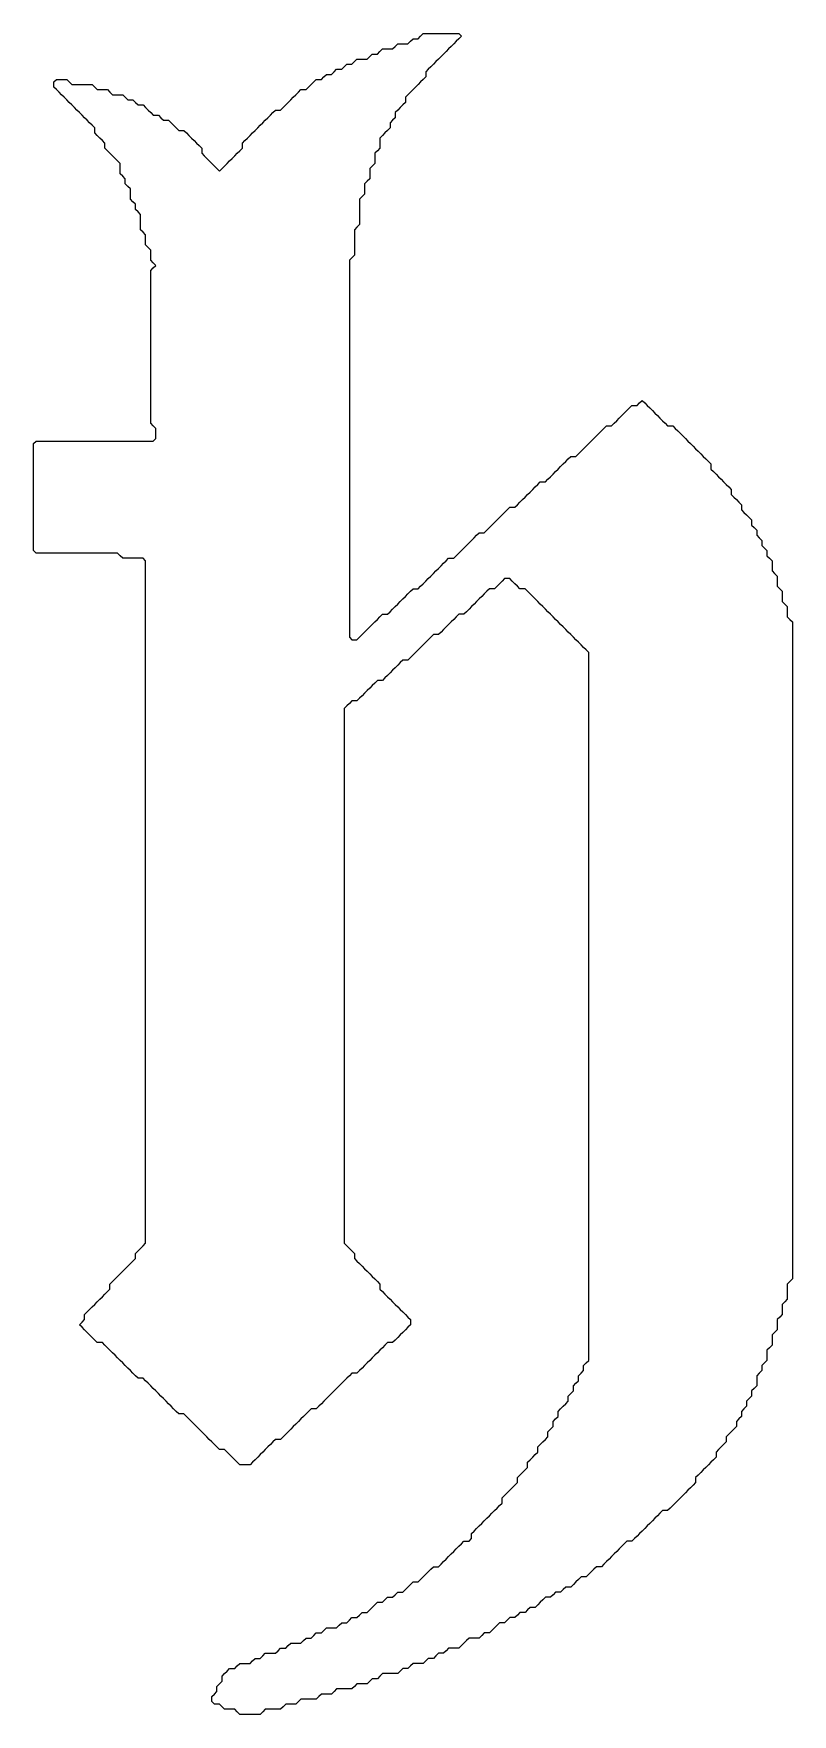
# Model space of a CAD drawing. Header units: metres. Extents: x -0.57 to 0.57, y -0.5 to 0.5.
# Drawn here: x 0.3892 to 0.5667, y 0.0948 to 0.4881 of the extents above; entities that cross this region are included whole.
import ezdxf

# ---------------------------------------------------------------- set-up
doc = ezdxf.new("R2010")
doc.units = ezdxf.units.M

msp = doc.modelspace()

# ---------------------------------------------------------------- linework, layer by layer
msp.add_lwpolyline([(0.48033, 0.48808), (0.48153, 0.48808), (0.48272, 0.48808), (0.48391, 0.48808), (0.4851, 0.48808), (0.48629, 0.48808), (0.48749, 0.48808), (0.48868, 0.48808), (0.48927, 0.48749), (0.48868, 0.48689), (0.48808, 0.48629), (0.48749, 0.4857), (0.48689, 0.4851), (0.48629, 0.48451), (0.4857, 0.48391), (0.4851, 0.48331), (0.48451, 0.48272), (0.48391, 0.48212), (0.48331, 0.48153), (0.48272, 0.48093), (0.48212, 0.48033), (0.48153, 0.47974), (0.48093, 0.47914), (0.48093, 0.47795), (0.48033, 0.47735), (0.47974, 0.47676), (0.47914, 0.47616), (0.47855, 0.47557), (0.47795, 0.47497), (0.47735, 0.47437), (0.47676, 0.47378), (0.47616, 0.47318), (0.47616, 0.47199), (0.47557, 0.47139), (0.47497, 0.4708), (0.47437, 0.4702), (0.47378, 0.46961), (0.47378, 0.46841), (0.47318, 0.46782), (0.47259, 0.46722), (0.47259, 0.46603), (0.47199, 0.46544), (0.47139, 0.46484), (0.4708, 0.46424), (0.4702, 0.46365), (0.4702, 0.46246), (0.4702, 0.46126), (0.46961, 0.46067), (0.46901, 0.46007), (0.46901, 0.45888), (0.46901, 0.45769), (0.46841, 0.45709), (0.46782, 0.4565), (0.46782, 0.4553), (0.46782, 0.45411), (0.46722, 0.45352), (0.46663, 0.45292), (0.46663, 0.45173), (0.46663, 0.45054), (0.46603, 0.44994), (0.46544, 0.44934), (0.46544, 0.44815), (0.46544, 0.44696), (0.46544, 0.44577), (0.46544, 0.44458), (0.46544, 0.44338), (0.46484, 0.44279), (0.46424, 0.44219), (0.46424, 0.441), (0.46424, 0.43981), (0.46424, 0.43862), (0.46424, 0.43743), (0.46424, 0.43623), (0.46365, 0.43564), (0.46305, 0.43504), (0.46305, 0.43385), (0.46305, 0.43266), (0.46305, 0.43147), (0.46305, 0.43027), (0.46305, 0.42908), (0.46305, 0.42789), (0.46305, 0.4267), (0.46305, 0.42551), (0.46305, 0.42431), (0.46305, 0.42312), (0.46305, 0.42193), (0.46305, 0.42074), (0.46305, 0.41955), (0.46305, 0.41836), (0.46305, 0.41716), (0.46305, 0.41597), (0.46305, 0.41478), (0.46305, 0.41359), (0.46305, 0.4124), (0.46305, 0.4112), (0.46305, 0.41001), (0.46305, 0.40882), (0.46305, 0.40763), (0.46305, 0.40644), (0.46305, 0.40524), (0.46305, 0.40405), (0.46305, 0.40286), (0.46305, 0.40167), (0.46305, 0.40048), (0.46305, 0.39928), (0.46305, 0.39809), (0.46305, 0.3969), (0.46305, 0.39571), (0.46305, 0.39452), (0.46305, 0.39333), (0.46305, 0.39213), (0.46305, 0.39094), (0.46305, 0.38975), (0.46305, 0.38856), (0.46305, 0.38737), (0.46305, 0.38617), (0.46305, 0.38498), (0.46305, 0.38379), (0.46305, 0.3826), (0.46305, 0.38141), (0.46305, 0.38021), (0.46305, 0.37902), (0.46305, 0.37783), (0.46305, 0.37664), (0.46305, 0.37545), (0.46305, 0.37426), (0.46305, 0.37306), (0.46305, 0.37187), (0.46305, 0.37068), (0.46305, 0.36949), (0.46305, 0.3683), (0.46305, 0.3671), (0.46305, 0.36591), (0.46305, 0.36472), (0.46305, 0.36353), (0.46305, 0.36234), (0.46305, 0.36114), (0.46305, 0.35995), (0.46305, 0.35876), (0.46305, 0.35757), (0.46305, 0.35638), (0.46305, 0.35518), (0.46305, 0.35399), (0.46305, 0.3528), (0.46305, 0.35161), (0.46305, 0.35042), (0.46305, 0.34923), (0.46305, 0.34803), (0.46305, 0.34684), (0.46365, 0.34625), (0.46484, 0.34625), (0.46544, 0.34684), (0.46603, 0.34744), (0.46663, 0.34803), (0.46722, 0.34863), (0.46782, 0.34923), (0.46841, 0.34982), (0.46901, 0.35042), (0.46961, 0.35101), (0.4702, 0.35161), (0.4708, 0.35221), (0.47199, 0.35221), (0.47259, 0.3528), (0.47318, 0.3534), (0.47378, 0.35399), (0.47437, 0.35459), (0.47497, 0.35518), (0.47557, 0.35578), (0.47616, 0.35638), (0.47676, 0.35697), (0.47735, 0.35757), (0.47795, 0.35816), (0.47914, 0.35816), (0.47974, 0.35876), (0.48033, 0.35936), (0.48093, 0.35995), (0.48153, 0.36055), (0.48212, 0.36114), (0.48272, 0.36174), (0.48331, 0.36234), (0.48391, 0.36293), (0.48451, 0.36353), (0.4851, 0.36412), (0.4857, 0.36472), (0.48629, 0.36532), (0.48749, 0.36532), (0.48808, 0.36591), (0.48868, 0.36651), (0.48927, 0.3671), (0.48987, 0.3677), (0.49046, 0.3683), (0.49106, 0.36889), (0.49166, 0.36949), (0.49225, 0.37008), (0.49285, 0.37068), (0.49344, 0.37128), (0.49464, 0.37128), (0.49523, 0.37187), (0.49583, 0.37247), (0.49642, 0.37306), (0.49702, 0.37366), (0.49762, 0.37426), (0.49821, 0.37485), (0.49881, 0.37545), (0.4994, 0.37604), (0.5, 0.37664), (0.5006, 0.37723), (0.50179, 0.37723), (0.50238, 0.37783), (0.50298, 0.37843), (0.50358, 0.37902), (0.50417, 0.37962), (0.50477, 0.38021), (0.50536, 0.38081), (0.50596, 0.38141), (0.50656, 0.382), (0.50715, 0.3826), (0.50775, 0.38319), (0.50894, 0.38319), (0.50954, 0.38379), (0.51013, 0.38439), (0.51073, 0.38498), (0.51132, 0.38558), (0.51192, 0.38617), (0.51251, 0.38677), (0.51311, 0.38737), (0.51371, 0.38796), (0.5143, 0.38856), (0.5149, 0.38915), (0.51609, 0.38915), (0.51669, 0.38975), (0.51728, 0.39035), (0.51788, 0.39094), (0.51847, 0.39154), (0.51907, 0.39213), (0.51967, 0.39273), (0.52026, 0.39333), (0.52086, 0.39392), (0.52145, 0.39452), (0.52205, 0.39511), (0.52265, 0.39571), (0.52324, 0.39631), (0.52443, 0.39631), (0.52503, 0.3969), (0.52563, 0.3975), (0.52622, 0.39809), (0.52682, 0.39869), (0.52741, 0.39928), (0.52801, 0.39988), (0.52861, 0.40048), (0.5292, 0.40107), (0.53039, 0.40107), (0.53099, 0.40167), (0.53159, 0.40226), (0.53218, 0.40167), (0.53278, 0.40107), (0.53337, 0.40048), (0.53397, 0.39988), (0.53456, 0.39928), (0.53516, 0.39869), (0.53576, 0.39809), (0.53635, 0.3975), (0.53695, 0.3969), (0.53754, 0.39631), (0.53874, 0.39631), (0.53933, 0.39571), (0.53993, 0.39511), (0.54052, 0.39452), (0.54112, 0.39392), (0.54172, 0.39333), (0.54231, 0.39273), (0.54291, 0.39213), (0.5435, 0.39154), (0.5441, 0.39094), (0.5447, 0.39035), (0.54529, 0.38975), (0.54589, 0.38915), (0.54648, 0.38856), (0.54708, 0.38796), (0.54768, 0.38737), (0.54768, 0.38617), (0.54827, 0.38558), (0.54887, 0.38498), (0.54946, 0.38439), (0.55006, 0.38379), (0.55066, 0.38319), (0.55125, 0.3826), (0.55185, 0.382), (0.55244, 0.38141), (0.55244, 0.38021), (0.55304, 0.37962), (0.55364, 0.37902), (0.55423, 0.37843), (0.55483, 0.37783), (0.55483, 0.37664), (0.55542, 0.37604), (0.55602, 0.37545), (0.55662, 0.37485), (0.55721, 0.37426), (0.55721, 0.37306), (0.55781, 0.37247), (0.5584, 0.37187), (0.5584, 0.37068), (0.559, 0.37008), (0.55959, 0.36949), (0.55959, 0.3683), (0.56019, 0.3677), (0.56079, 0.3671), (0.56079, 0.36591), (0.56138, 0.36532), (0.56198, 0.36472), (0.56198, 0.36353), (0.56198, 0.36234), (0.56257, 0.36174), (0.56317, 0.36114), (0.56317, 0.35995), (0.56317, 0.35876), (0.56377, 0.35816), (0.56436, 0.35757), (0.56436, 0.35638), (0.56436, 0.35518), (0.56496, 0.35459), (0.56555, 0.35399), (0.56555, 0.3528), (0.56555, 0.35161), (0.56615, 0.35101), (0.56675, 0.35042), (0.56675, 0.34923), (0.56675, 0.34803), (0.56675, 0.34684), (0.56675, 0.34565), (0.56675, 0.34446), (0.56675, 0.34327), (0.56675, 0.34207), (0.56675, 0.34088), (0.56675, 0.33969), (0.56675, 0.3385), (0.56675, 0.33731), (0.56675, 0.33611), (0.56675, 0.33492), (0.56675, 0.33373), (0.56675, 0.33254), (0.56675, 0.33135), (0.56675, 0.33015), (0.56675, 0.32896), (0.56675, 0.32777), (0.56675, 0.32658), (0.56675, 0.32539), (0.56675, 0.3242), (0.56675, 0.323), (0.56675, 0.32181), (0.56675, 0.32062), (0.56675, 0.31943), (0.56675, 0.31824), (0.56675, 0.31704), (0.56675, 0.31585), (0.56675, 0.31466), (0.56675, 0.31347), (0.56675, 0.31228), (0.56675, 0.31108), (0.56675, 0.30989), (0.56675, 0.3087), (0.56675, 0.30751), (0.56675, 0.30632), (0.56675, 0.30513), (0.56675, 0.30393), (0.56675, 0.30274), (0.56675, 0.30155), (0.56675, 0.30036), (0.56675, 0.29917), (0.56675, 0.29797), (0.56675, 0.29678), (0.56675, 0.29559), (0.56675, 0.2944), (0.56675, 0.29321), (0.56675, 0.29201), (0.56675, 0.29082), (0.56675, 0.28963), (0.56675, 0.28844), (0.56675, 0.28725), (0.56675, 0.28605), (0.56675, 0.28486), (0.56675, 0.28367), (0.56675, 0.28248), (0.56675, 0.28129), (0.56675, 0.2801), (0.56675, 0.2789), (0.56675, 0.27771), (0.56675, 0.27652), (0.56675, 0.27533), (0.56675, 0.27414), (0.56675, 0.27294), (0.56675, 0.27175), (0.56675, 0.27056), (0.56675, 0.26937), (0.56675, 0.26818), (0.56675, 0.26698), (0.56675, 0.26579), (0.56675, 0.2646), (0.56675, 0.26341), (0.56675, 0.26222), (0.56675, 0.26103), (0.56675, 0.25983), (0.56675, 0.25864), (0.56675, 0.25745), (0.56675, 0.25626), (0.56675, 0.25507), (0.56675, 0.25387), (0.56675, 0.25268), (0.56675, 0.25149), (0.56675, 0.2503), (0.56675, 0.24911), (0.56675, 0.24791), (0.56675, 0.24672), (0.56675, 0.24553), (0.56675, 0.24434), (0.56675, 0.24315), (0.56675, 0.24195), (0.56675, 0.24076), (0.56675, 0.23957), (0.56675, 0.23838), (0.56675, 0.23719), (0.56675, 0.236), (0.56675, 0.2348), (0.56675, 0.23361), (0.56675, 0.23242), (0.56675, 0.23123), (0.56675, 0.23004), (0.56675, 0.22884), (0.56675, 0.22765), (0.56675, 0.22646), (0.56675, 0.22527), (0.56675, 0.22408), (0.56675, 0.22288), (0.56675, 0.22169), (0.56675, 0.2205), (0.56675, 0.21931), (0.56675, 0.21812), (0.56675, 0.21692), (0.56675, 0.21573), (0.56675, 0.21454), (0.56675, 0.21335), (0.56675, 0.21216), (0.56675, 0.21097), (0.56675, 0.20977), (0.56675, 0.20858), (0.56675, 0.20739), (0.56675, 0.2062), (0.56675, 0.20501), (0.56675, 0.20381), (0.56675, 0.20262), (0.56675, 0.20143), (0.56675, 0.20024), (0.56675, 0.19905), (0.56675, 0.19785), (0.56675, 0.19666), (0.56615, 0.19607), (0.56555, 0.19547), (0.56555, 0.19428), (0.56555, 0.19309), (0.56555, 0.1919), (0.56496, 0.1913), (0.56436, 0.1907), (0.56436, 0.18951), (0.56436, 0.18832), (0.56377, 0.18772), (0.56317, 0.18713), (0.56317, 0.18594), (0.56317, 0.18474), (0.56257, 0.18415), (0.56198, 0.18355), (0.56198, 0.18236), (0.56198, 0.18117), (0.56138, 0.18057), (0.56079, 0.17998), (0.56079, 0.17878), (0.56079, 0.17759), (0.56019, 0.177), (0.55959, 0.1764), (0.55959, 0.17521), (0.559, 0.17461), (0.5584, 0.17402), (0.5584, 0.17282), (0.5584, 0.17163), (0.55781, 0.17104), (0.55721, 0.17044), (0.55721, 0.16925), (0.55662, 0.16865), (0.55602, 0.16806), (0.55602, 0.16687), (0.55542, 0.16627), (0.55483, 0.16567), (0.55483, 0.16448), (0.55423, 0.16389), (0.55364, 0.16329), (0.55364, 0.1621), (0.55304, 0.1615), (0.55244, 0.16091), (0.55185, 0.16031), (0.55125, 0.15971), (0.55125, 0.15852), (0.55066, 0.15793), (0.55006, 0.15733), (0.54946, 0.15673), (0.54887, 0.15614), (0.54887, 0.15495), (0.54827, 0.15435), (0.54768, 0.15375), (0.54708, 0.15316), (0.54648, 0.15256), (0.54589, 0.15197), (0.54529, 0.15137), (0.5447, 0.15077), (0.5441, 0.15018), (0.5441, 0.14899), (0.5435, 0.14839), (0.54291, 0.14779), (0.54231, 0.1472), (0.54172, 0.1466), (0.54112, 0.14601), (0.54052, 0.14541), (0.53993, 0.14482), (0.53933, 0.14422), (0.53874, 0.14362), (0.53814, 0.14303), (0.53754, 0.14243), (0.53635, 0.14243), (0.53576, 0.14184), (0.53516, 0.14124), (0.53456, 0.14064), (0.53397, 0.14005), (0.53337, 0.13945), (0.53278, 0.13886), (0.53218, 0.13826), (0.53159, 0.13766), (0.53099, 0.13707), (0.53039, 0.13647), (0.5298, 0.13588), (0.5292, 0.13528), (0.52801, 0.13528), (0.52741, 0.13468), (0.52682, 0.13409), (0.52622, 0.13349), (0.52563, 0.1329), (0.52503, 0.1323), (0.52443, 0.1317), (0.52384, 0.13111), (0.52324, 0.13051), (0.52265, 0.12992), (0.52205, 0.12932), (0.52086, 0.12932), (0.52026, 0.12872), (0.51967, 0.12813), (0.51907, 0.12753), (0.51847, 0.12694), (0.51728, 0.12694), (0.51669, 0.12634), (0.51609, 0.12574), (0.51549, 0.12515), (0.5149, 0.12455), (0.51371, 0.12455), (0.51311, 0.12396), (0.51251, 0.12336), (0.51132, 0.12336), (0.51073, 0.12277), (0.51013, 0.12217), (0.50894, 0.12217), (0.50834, 0.12157), (0.50775, 0.12098), (0.50715, 0.12038), (0.50656, 0.11979), (0.50536, 0.11979), (0.50477, 0.11919), (0.50417, 0.11859), (0.50298, 0.11859), (0.50238, 0.118), (0.50179, 0.1174), (0.5006, 0.1174), (0.5, 0.11681), (0.4994, 0.11621), (0.49821, 0.11621), (0.49762, 0.11561), (0.49702, 0.11502), (0.49642, 0.11442), (0.49583, 0.11383), (0.49464, 0.11383), (0.49404, 0.11323), (0.49344, 0.11263), (0.49225, 0.11263), (0.49106, 0.11263), (0.49046, 0.11204), (0.48987, 0.11144), (0.48927, 0.11085), (0.48868, 0.11025), (0.48749, 0.11025), (0.48629, 0.11025), (0.4857, 0.10965), (0.4851, 0.10906), (0.48391, 0.10906), (0.48331, 0.10846), (0.48272, 0.10787), (0.48153, 0.10787), (0.48093, 0.10727), (0.48033, 0.10667), (0.47914, 0.10667), (0.47795, 0.10667), (0.47735, 0.10608), (0.47676, 0.10548), (0.47557, 0.10548), (0.47497, 0.10489), (0.47437, 0.10429), (0.47318, 0.10429), (0.47199, 0.10429), (0.4708, 0.10429), (0.4702, 0.10369), (0.46961, 0.1031), (0.46841, 0.1031), (0.46782, 0.1025), (0.46722, 0.10191), (0.46603, 0.10191), (0.46484, 0.10191), (0.46424, 0.10131), (0.46365, 0.10072), (0.46246, 0.10072), (0.46126, 0.10072), (0.46007, 0.10072), (0.45948, 0.10012), (0.45888, 0.09952), (0.45769, 0.09952), (0.4565, 0.09952), (0.4559, 0.09893), (0.4553, 0.09833), (0.45411, 0.09833), (0.45292, 0.09833), (0.45173, 0.09833), (0.45113, 0.09774), (0.45054, 0.09714), (0.44934, 0.09714), (0.44815, 0.09714), (0.44756, 0.09654), (0.44696, 0.09595), (0.44577, 0.09595), (0.44458, 0.09595), (0.44338, 0.09595), (0.44279, 0.09535), (0.44219, 0.09476), (0.441, 0.09476), (0.43981, 0.09476), (0.43862, 0.09476), (0.43743, 0.09476), (0.43683, 0.09535), (0.43623, 0.09595), (0.43504, 0.09595), (0.43385, 0.09595), (0.43325, 0.09654), (0.43266, 0.09714), (0.43147, 0.09714), (0.43087, 0.09774), (0.43087, 0.09893), (0.43147, 0.09952), (0.43206, 0.10012), (0.43206, 0.10131), (0.43266, 0.10191), (0.43325, 0.1025), (0.43325, 0.10369), (0.43385, 0.10429), (0.43445, 0.10489), (0.43504, 0.10548), (0.43623, 0.10548), (0.43683, 0.10608), (0.43743, 0.10667), (0.43862, 0.10667), (0.43981, 0.10667), (0.44041, 0.10727), (0.441, 0.10787), (0.44219, 0.10787), (0.44279, 0.10846), (0.44338, 0.10906), (0.44458, 0.10906), (0.44577, 0.10906), (0.44636, 0.10965), (0.44696, 0.11025), (0.44815, 0.11025), (0.44875, 0.11085), (0.44934, 0.11144), (0.45054, 0.11144), (0.45173, 0.11144), (0.45232, 0.11204), (0.45292, 0.11263), (0.45411, 0.11263), (0.45471, 0.11323), (0.4553, 0.11383), (0.4565, 0.11383), (0.45709, 0.11442), (0.45769, 0.11502), (0.45888, 0.11502), (0.46007, 0.11502), (0.46067, 0.11561), (0.46126, 0.11621), (0.46246, 0.11621), (0.46305, 0.11681), (0.46365, 0.1174), (0.46484, 0.1174), (0.46544, 0.118), (0.46603, 0.11859), (0.46722, 0.11859), (0.46782, 0.11919), (0.46841, 0.11979), (0.46901, 0.12038), (0.46961, 0.12098), (0.4708, 0.12098), (0.47139, 0.12157), (0.47199, 0.12217), (0.47318, 0.12217), (0.47378, 0.12277), (0.47437, 0.12336), (0.47557, 0.12336), (0.47616, 0.12396), (0.47676, 0.12455), (0.47735, 0.12515), (0.47795, 0.12574), (0.47914, 0.12574), (0.47974, 0.12634), (0.48033, 0.12694), (0.48093, 0.12753), (0.48153, 0.12813), (0.48212, 0.12872), (0.48272, 0.12932), (0.48391, 0.12932), (0.48451, 0.12992), (0.4851, 0.13051), (0.4857, 0.13111), (0.48629, 0.1317), (0.48689, 0.1323), (0.48749, 0.1329), (0.48808, 0.13349), (0.48868, 0.13409), (0.48927, 0.13468), (0.48987, 0.13528), (0.49106, 0.13528), (0.49166, 0.13588), (0.49166, 0.13707), (0.49225, 0.13766), (0.49285, 0.13826), (0.49344, 0.13886), (0.49404, 0.13945), (0.49464, 0.14005), (0.49523, 0.14064), (0.49583, 0.14124), (0.49642, 0.14184), (0.49702, 0.14243), (0.49762, 0.14303), (0.49821, 0.14362), (0.49881, 0.14422), (0.49881, 0.14541), (0.4994, 0.14601), (0.5, 0.1466), (0.5006, 0.1472), (0.50119, 0.14779), (0.50179, 0.14839), (0.50238, 0.14899), (0.50238, 0.15018), (0.50298, 0.15077), (0.50358, 0.15137), (0.50417, 0.15197), (0.50477, 0.15256), (0.50477, 0.15375), (0.50536, 0.15435), (0.50596, 0.15495), (0.50656, 0.15554), (0.50715, 0.15614), (0.50715, 0.15733), (0.50775, 0.15793), (0.50834, 0.15852), (0.50894, 0.15912), (0.50954, 0.15971), (0.50954, 0.16091), (0.51013, 0.1615), (0.51073, 0.1621), (0.51073, 0.16329), (0.51132, 0.16389), (0.51192, 0.16448), (0.51192, 0.16567), (0.51251, 0.16627), (0.51311, 0.16687), (0.51371, 0.16746), (0.5143, 0.16806), (0.5143, 0.16925), (0.5149, 0.16985), (0.51549, 0.17044), (0.51549, 0.17163), (0.51609, 0.17223), (0.51669, 0.17282), (0.51669, 0.17402), (0.51728, 0.17461), (0.51788, 0.17521), (0.51788, 0.1764), (0.51847, 0.177), (0.51907, 0.17759), (0.51907, 0.17878), (0.51907, 0.17998), (0.51907, 0.18117), (0.51907, 0.18236), (0.51907, 0.18355), (0.51907, 0.18474), (0.51907, 0.18594), (0.51907, 0.18713), (0.51907, 0.18832), (0.51907, 0.18951), (0.51907, 0.1907), (0.51907, 0.1919), (0.51907, 0.19309), (0.51907, 0.19428), (0.51907, 0.19547), (0.51907, 0.19666), (0.51907, 0.19785), (0.51907, 0.19905), (0.51907, 0.20024), (0.51907, 0.20143), (0.51907, 0.20262), (0.51907, 0.20381), (0.51907, 0.20501), (0.51907, 0.2062), (0.51907, 0.20739), (0.51907, 0.20858), (0.51907, 0.20977), (0.51907, 0.21097), (0.51907, 0.21216), (0.51907, 0.21335), (0.51907, 0.21454), (0.51907, 0.21573), (0.51907, 0.21692), (0.51907, 0.21812), (0.51907, 0.21931), (0.51907, 0.2205), (0.51907, 0.22169), (0.51907, 0.22288), (0.51907, 0.22408), (0.51907, 0.22527), (0.51907, 0.22646), (0.51907, 0.22765), (0.51907, 0.22884), (0.51907, 0.23004), (0.51907, 0.23123), (0.51907, 0.23242), (0.51907, 0.23361), (0.51907, 0.2348), (0.51907, 0.236), (0.51907, 0.23719), (0.51907, 0.23838), (0.51907, 0.23957), (0.51907, 0.24076), (0.51907, 0.24195), (0.51907, 0.24315), (0.51907, 0.24434), (0.51907, 0.24553), (0.51907, 0.24672), (0.51907, 0.24791), (0.51907, 0.24911), (0.51907, 0.2503), (0.51907, 0.25149), (0.51907, 0.25268), (0.51907, 0.25387), (0.51907, 0.25507), (0.51907, 0.25626), (0.51907, 0.25745), (0.51907, 0.25864), (0.51907, 0.25983), (0.51907, 0.26103), (0.51907, 0.26222), (0.51907, 0.26341), (0.51907, 0.2646), (0.51907, 0.26579), (0.51907, 0.26698), (0.51907, 0.26818), (0.51907, 0.26937), (0.51907, 0.27056), (0.51907, 0.27175), (0.51907, 0.27294), (0.51907, 0.27414), (0.51907, 0.27533), (0.51907, 0.27652), (0.51907, 0.27771), (0.51907, 0.2789), (0.51907, 0.2801), (0.51907, 0.28129), (0.51907, 0.28248), (0.51907, 0.28367), (0.51907, 0.28486), (0.51907, 0.28605), (0.51907, 0.28725), (0.51907, 0.28844), (0.51907, 0.28963), (0.51907, 0.29082), (0.51907, 0.29201), (0.51907, 0.29321), (0.51907, 0.2944), (0.51907, 0.29559), (0.51907, 0.29678), (0.51907, 0.29797), (0.51907, 0.29917), (0.51907, 0.30036), (0.51907, 0.30155), (0.51907, 0.30274), (0.51907, 0.30393), (0.51907, 0.30513), (0.51907, 0.30632), (0.51907, 0.30751), (0.51907, 0.3087), (0.51907, 0.30989), (0.51907, 0.31108), (0.51907, 0.31228), (0.51907, 0.31347), (0.51907, 0.31466), (0.51907, 0.31585), (0.51907, 0.31704), (0.51907, 0.31824), (0.51907, 0.31943), (0.51907, 0.32062), (0.51907, 0.32181), (0.51907, 0.323), (0.51907, 0.3242), (0.51907, 0.32539), (0.51907, 0.32658), (0.51907, 0.32777), (0.51907, 0.32896), (0.51907, 0.33015), (0.51907, 0.33135), (0.51907, 0.33254), (0.51907, 0.33373), (0.51907, 0.33492), (0.51907, 0.33611), (0.51907, 0.33731), (0.51907, 0.3385), (0.51907, 0.33969), (0.51907, 0.34088), (0.51907, 0.34207), (0.51907, 0.34327), (0.51847, 0.34386), (0.51788, 0.34446), (0.51728, 0.34505), (0.51669, 0.34565), (0.51609, 0.34625), (0.51549, 0.34684), (0.5149, 0.34744), (0.5143, 0.34803), (0.51371, 0.34863), (0.51311, 0.34923), (0.51251, 0.34982), (0.51192, 0.35042), (0.51132, 0.35101), (0.51073, 0.35161), (0.51013, 0.35221), (0.50954, 0.3528), (0.50894, 0.3534), (0.50834, 0.35399), (0.50775, 0.35459), (0.50715, 0.35518), (0.50656, 0.35578), (0.50596, 0.35638), (0.50536, 0.35697), (0.50477, 0.35757), (0.50417, 0.35816), (0.50298, 0.35816), (0.50238, 0.35876), (0.50179, 0.35936), (0.50119, 0.35995), (0.5006, 0.36055), (0.4994, 0.36055), (0.49881, 0.35995), (0.49821, 0.35936), (0.49762, 0.35876), (0.49702, 0.35816), (0.49583, 0.35816), (0.49523, 0.35757), (0.49464, 0.35697), (0.49404, 0.35638), (0.49344, 0.35578), (0.49285, 0.35518), (0.49225, 0.35459), (0.49166, 0.35399), (0.49106, 0.3534), (0.49046, 0.3528), (0.48987, 0.35221), (0.48868, 0.35221), (0.48808, 0.35161), (0.48749, 0.35101), (0.48689, 0.35042), (0.48629, 0.34982), (0.4857, 0.34923), (0.4851, 0.34863), (0.48451, 0.34803), (0.48391, 0.34744), (0.48272, 0.34744), (0.48212, 0.34684), (0.48153, 0.34625), (0.48093, 0.34565), (0.48033, 0.34505), (0.47974, 0.34446), (0.47914, 0.34386), (0.47855, 0.34327), (0.47795, 0.34267), (0.47735, 0.34207), (0.47676, 0.34148), (0.47557, 0.34148), (0.47497, 0.34088), (0.47437, 0.34029), (0.47378, 0.33969), (0.47318, 0.33909), (0.47259, 0.3385), (0.47199, 0.3379), (0.47139, 0.33731), (0.4708, 0.33671), (0.46961, 0.33671), (0.46901, 0.33611), (0.46841, 0.33552), (0.46782, 0.33492), (0.46722, 0.33433), (0.46663, 0.33373), (0.46603, 0.33313), (0.46544, 0.33254), (0.46484, 0.33194), (0.46365, 0.33194), (0.46305, 0.33135), (0.46246, 0.33075), (0.46186, 0.33015), (0.46186, 0.32896), (0.46186, 0.32777), (0.46186, 0.32658), (0.46186, 0.32539), (0.46186, 0.3242), (0.46186, 0.323), (0.46186, 0.32181), (0.46186, 0.32062), (0.46186, 0.31943), (0.46186, 0.31824), (0.46186, 0.31704), (0.46186, 0.31585), (0.46186, 0.31466), (0.46186, 0.31347), (0.46186, 0.31228), (0.46186, 0.31108), (0.46186, 0.30989), (0.46186, 0.3087), (0.46186, 0.30751), (0.46186, 0.30632), (0.46186, 0.30513), (0.46186, 0.30393), (0.46186, 0.30274), (0.46186, 0.30155), (0.46186, 0.30036), (0.46186, 0.29917), (0.46186, 0.29797), (0.46186, 0.29678), (0.46186, 0.29559), (0.46186, 0.2944), (0.46186, 0.29321), (0.46186, 0.29201), (0.46186, 0.29082), (0.46186, 0.28963), (0.46186, 0.28844), (0.46186, 0.28725), (0.46186, 0.28605), (0.46186, 0.28486), (0.46186, 0.28367), (0.46186, 0.28248), (0.46186, 0.28129), (0.46186, 0.2801), (0.46186, 0.2789), (0.46186, 0.27771), (0.46186, 0.27652), (0.46186, 0.27533), (0.46186, 0.27414), (0.46186, 0.27294), (0.46186, 0.27175), (0.46186, 0.27056), (0.46186, 0.26937), (0.46186, 0.26818), (0.46186, 0.26698), (0.46186, 0.26579), (0.46186, 0.2646), (0.46186, 0.26341), (0.46186, 0.26222), (0.46186, 0.26103), (0.46186, 0.25983), (0.46186, 0.25864), (0.46186, 0.25745), (0.46186, 0.25626), (0.46186, 0.25507), (0.46186, 0.25387), (0.46186, 0.25268), (0.46186, 0.25149), (0.46186, 0.2503), (0.46186, 0.24911), (0.46186, 0.24791), (0.46186, 0.24672), (0.46186, 0.24553), (0.46186, 0.24434), (0.46186, 0.24315), (0.46186, 0.24195), (0.46186, 0.24076), (0.46186, 0.23957), (0.46186, 0.23838), (0.46186, 0.23719), (0.46186, 0.236), (0.46186, 0.2348), (0.46186, 0.23361), (0.46186, 0.23242), (0.46186, 0.23123), (0.46186, 0.23004), (0.46186, 0.22884), (0.46186, 0.22765), (0.46186, 0.22646), (0.46186, 0.22527), (0.46186, 0.22408), (0.46186, 0.22288), (0.46186, 0.22169), (0.46186, 0.2205), (0.46186, 0.21931), (0.46186, 0.21812), (0.46186, 0.21692), (0.46186, 0.21573), (0.46186, 0.21454), (0.46186, 0.21335), (0.46186, 0.21216), (0.46186, 0.21097), (0.46186, 0.20977), (0.46186, 0.20858), (0.46186, 0.20739), (0.46186, 0.2062), (0.46186, 0.20501), (0.46246, 0.20441), (0.46305, 0.20381), (0.46365, 0.20322), (0.46424, 0.20262), (0.46424, 0.20143), (0.46484, 0.20083), (0.46544, 0.20024), (0.46603, 0.19964), (0.46663, 0.19905), (0.46722, 0.19845), (0.46782, 0.19785), (0.46841, 0.19726), (0.46901, 0.19666), (0.46961, 0.19607), (0.4702, 0.19547), (0.4702, 0.19428), (0.4708, 0.19368), (0.47139, 0.19309), (0.47199, 0.19249), (0.47259, 0.1919), (0.47318, 0.1913), (0.47378, 0.1907), (0.47437, 0.19011), (0.47497, 0.18951), (0.47557, 0.18892), (0.47616, 0.18832), (0.47676, 0.18772), (0.47735, 0.18713), (0.47735, 0.18594), (0.47676, 0.18534), (0.47616, 0.18474), (0.47557, 0.18415), (0.47497, 0.18355), (0.47437, 0.18296), (0.47378, 0.18236), (0.47318, 0.18176), (0.47199, 0.18176), (0.47139, 0.18117), (0.4708, 0.18057), (0.4702, 0.17998), (0.46961, 0.17938), (0.46901, 0.17878), (0.46841, 0.17819), (0.46782, 0.17759), (0.46722, 0.177), (0.46663, 0.1764), (0.46603, 0.1758), (0.46544, 0.17521), (0.46484, 0.17461), (0.46365, 0.17461), (0.46305, 0.17402), (0.46246, 0.17342), (0.46186, 0.17282), (0.46126, 0.17223), (0.46067, 0.17163), (0.46007, 0.17104), (0.45948, 0.17044), (0.45888, 0.16985), (0.45828, 0.16925), (0.45769, 0.16865), (0.45709, 0.16806), (0.4565, 0.16746), (0.4559, 0.16687), (0.4553, 0.16627), (0.45411, 0.16627), (0.45352, 0.16567), (0.45292, 0.16508), (0.45232, 0.16448), (0.45173, 0.16389), (0.45113, 0.16329), (0.45054, 0.16269), (0.44994, 0.1621), (0.44934, 0.1615), (0.44875, 0.16091), (0.44815, 0.16031), (0.44756, 0.15971), (0.44696, 0.15912), (0.44577, 0.15912), (0.44517, 0.15852), (0.44458, 0.15793), (0.44398, 0.15733), (0.44338, 0.15673), (0.44279, 0.15614), (0.44219, 0.15554), (0.4416, 0.15495), (0.441, 0.15435), (0.44041, 0.15375), (0.43981, 0.15316), (0.43862, 0.15316), (0.43743, 0.15316), (0.43683, 0.15375), (0.43623, 0.15435), (0.43564, 0.15495), (0.43504, 0.15554), (0.43445, 0.15614), (0.43385, 0.15673), (0.43266, 0.15673), (0.43206, 0.15733), (0.43147, 0.15793), (0.43087, 0.15852), (0.43027, 0.15912), (0.42968, 0.15971), (0.42908, 0.16031), (0.42849, 0.16091), (0.42789, 0.1615), (0.42729, 0.1621), (0.4267, 0.16269), (0.4261, 0.16329), (0.42551, 0.16389), (0.42491, 0.16448), (0.42431, 0.16508), (0.42312, 0.16508), (0.42253, 0.16567), (0.42193, 0.16627), (0.42133, 0.16687), (0.42074, 0.16746), (0.42014, 0.16806), (0.41955, 0.16865), (0.41895, 0.16925), (0.41836, 0.16985), (0.41776, 0.17044), (0.41716, 0.17104), (0.41657, 0.17163), (0.41597, 0.17223), (0.41538, 0.17282), (0.41478, 0.17342), (0.41359, 0.17342), (0.41299, 0.17402), (0.4124, 0.17461), (0.4118, 0.17521), (0.4112, 0.1758), (0.41061, 0.1764), (0.41001, 0.177), (0.40942, 0.17759), (0.40882, 0.17819), (0.40822, 0.17878), (0.40763, 0.17938), (0.40703, 0.17998), (0.40644, 0.18057), (0.40584, 0.18117), (0.40524, 0.18176), (0.40405, 0.18176), (0.40346, 0.18236), (0.40286, 0.18296), (0.40226, 0.18355), (0.40167, 0.18415), (0.40107, 0.18474), (0.40048, 0.18534), (0.39988, 0.18594), (0.40048, 0.18653), (0.40107, 0.18713), (0.40107, 0.18832), (0.40167, 0.18892), (0.40226, 0.18951), (0.40286, 0.19011), (0.40346, 0.1907), (0.40405, 0.1913), (0.40465, 0.1919), (0.40524, 0.19249), (0.40584, 0.19309), (0.40644, 0.19368), (0.40703, 0.19428), (0.40703, 0.19547), (0.40763, 0.19607), (0.40822, 0.19666), (0.40882, 0.19726), (0.40942, 0.19785), (0.41001, 0.19845), (0.41061, 0.19905), (0.4112, 0.19964), (0.4118, 0.20024), (0.4124, 0.20083), (0.41299, 0.20143), (0.41299, 0.20262), (0.41359, 0.20322), (0.41418, 0.20381), (0.41478, 0.20441), (0.41538, 0.20501), (0.41538, 0.2062), (0.41538, 0.20739), (0.41538, 0.20858), (0.41538, 0.20977), (0.41538, 0.21097), (0.41538, 0.21216), (0.41538, 0.21335), (0.41538, 0.21454), (0.41538, 0.21573), (0.41538, 0.21692), (0.41538, 0.21812), (0.41538, 0.21931), (0.41538, 0.2205), (0.41538, 0.22169), (0.41538, 0.22288), (0.41538, 0.22408), (0.41538, 0.22527), (0.41538, 0.22646), (0.41538, 0.22765), (0.41538, 0.22884), (0.41538, 0.23004), (0.41538, 0.23123), (0.41538, 0.23242), (0.41538, 0.23361), (0.41538, 0.2348), (0.41538, 0.236), (0.41538, 0.23719), (0.41538, 0.23838), (0.41538, 0.23957), (0.41538, 0.24076), (0.41538, 0.24195), (0.41538, 0.24315), (0.41538, 0.24434), (0.41538, 0.24553), (0.41538, 0.24672), (0.41538, 0.24791), (0.41538, 0.24911), (0.41538, 0.2503), (0.41538, 0.25149), (0.41538, 0.25268), (0.41538, 0.25387), (0.41538, 0.25507), (0.41538, 0.25626), (0.41538, 0.25745), (0.41538, 0.25864), (0.41538, 0.25983), (0.41538, 0.26103), (0.41538, 0.26222), (0.41538, 0.26341), (0.41538, 0.2646), (0.41538, 0.26579), (0.41538, 0.26698), (0.41538, 0.26818), (0.41538, 0.26937), (0.41538, 0.27056), (0.41538, 0.27175), (0.41538, 0.27294), (0.41538, 0.27414), (0.41538, 0.27533), (0.41538, 0.27652), (0.41538, 0.27771), (0.41538, 0.2789), (0.41538, 0.2801), (0.41538, 0.28129), (0.41538, 0.28248), (0.41538, 0.28367), (0.41538, 0.28486), (0.41538, 0.28605), (0.41538, 0.28725), (0.41538, 0.28844), (0.41538, 0.28963), (0.41538, 0.29082), (0.41538, 0.29201), (0.41538, 0.29321), (0.41538, 0.2944), (0.41538, 0.29559), (0.41538, 0.29678), (0.41538, 0.29797), (0.41538, 0.29917), (0.41538, 0.30036), (0.41538, 0.30155), (0.41538, 0.30274), (0.41538, 0.30393), (0.41538, 0.30513), (0.41538, 0.30632), (0.41538, 0.30751), (0.41538, 0.3087), (0.41538, 0.30989), (0.41538, 0.31108), (0.41538, 0.31228), (0.41538, 0.31347), (0.41538, 0.31466), (0.41538, 0.31585), (0.41538, 0.31704), (0.41538, 0.31824), (0.41538, 0.31943), (0.41538, 0.32062), (0.41538, 0.32181), (0.41538, 0.323), (0.41538, 0.3242), (0.41538, 0.32539), (0.41538, 0.32658), (0.41538, 0.32777), (0.41538, 0.32896), (0.41538, 0.33015), (0.41538, 0.33135), (0.41538, 0.33254), (0.41538, 0.33373), (0.41538, 0.33492), (0.41538, 0.33611), (0.41538, 0.33731), (0.41538, 0.3385), (0.41538, 0.33969), (0.41538, 0.34088), (0.41538, 0.34207), (0.41538, 0.34327), (0.41538, 0.34446), (0.41538, 0.34565), (0.41538, 0.34684), (0.41538, 0.34803), (0.41538, 0.34923), (0.41538, 0.35042), (0.41538, 0.35161), (0.41538, 0.3528), (0.41538, 0.35399), (0.41538, 0.35518), (0.41538, 0.35638), (0.41538, 0.35757), (0.41538, 0.35876), (0.41538, 0.35995), (0.41538, 0.36114), (0.41538, 0.36234), (0.41538, 0.36353), (0.41538, 0.36472), (0.41478, 0.36532), (0.41359, 0.36532), (0.4124, 0.36532), (0.4112, 0.36532), (0.41001, 0.36532), (0.40942, 0.36591), (0.40882, 0.36651), (0.40763, 0.36651), (0.40644, 0.36651), (0.40524, 0.36651), (0.40405, 0.36651), (0.40286, 0.36651), (0.40167, 0.36651), (0.40048, 0.36651), (0.39928, 0.36651), (0.39809, 0.36651), (0.3969, 0.36651), (0.39571, 0.36651), (0.39452, 0.36651), (0.39333, 0.36651), (0.39213, 0.36651), (0.39094, 0.36651), (0.38975, 0.36651), (0.38915, 0.3671), (0.38915, 0.3683), (0.38915, 0.36949), (0.38915, 0.37068), (0.38915, 0.37187), (0.38915, 0.37306), (0.38915, 0.37426), (0.38915, 0.37545), (0.38915, 0.37664), (0.38915, 0.37783), (0.38915, 0.37902), (0.38915, 0.38021), (0.38915, 0.38141), (0.38915, 0.3826), (0.38915, 0.38379), (0.38915, 0.38498), (0.38915, 0.38617), (0.38915, 0.38737), (0.38915, 0.38856), (0.38915, 0.38975), (0.38915, 0.39094), (0.38915, 0.39213), (0.38975, 0.39273), (0.39094, 0.39273), (0.39213, 0.39273), (0.39333, 0.39273), (0.39452, 0.39273), (0.39571, 0.39273), (0.3969, 0.39273), (0.39809, 0.39273), (0.39928, 0.39273), (0.40048, 0.39273), (0.40167, 0.39273), (0.40286, 0.39273), (0.40405, 0.39273), (0.40524, 0.39273), (0.40644, 0.39273), (0.40763, 0.39273), (0.40882, 0.39273), (0.41001, 0.39273), (0.4112, 0.39273), (0.4124, 0.39273), (0.41359, 0.39273), (0.41478, 0.39273), (0.41597, 0.39273), (0.41716, 0.39273), (0.41776, 0.39333), (0.41776, 0.39452), (0.41776, 0.39571), (0.41716, 0.39631), (0.41657, 0.3969), (0.41657, 0.39809), (0.41657, 0.39928), (0.41657, 0.40048), (0.41657, 0.40167), (0.41657, 0.40286), (0.41657, 0.40405), (0.41657, 0.40524), (0.41657, 0.40644), (0.41657, 0.40763), (0.41657, 0.40882), (0.41657, 0.41001), (0.41657, 0.4112), (0.41657, 0.4124), (0.41657, 0.41359), (0.41657, 0.41478), (0.41657, 0.41597), (0.41657, 0.41716), (0.41657, 0.41836), (0.41657, 0.41955), (0.41657, 0.42074), (0.41657, 0.42193), (0.41657, 0.42312), (0.41657, 0.42431), (0.41657, 0.42551), (0.41657, 0.4267), (0.41657, 0.42789), (0.41657, 0.42908), (0.41657, 0.43027), (0.41657, 0.43147), (0.41657, 0.43266), (0.41716, 0.43325), (0.41776, 0.43385), (0.41716, 0.43445), (0.41657, 0.43504), (0.41657, 0.43623), (0.41657, 0.43743), (0.41597, 0.43802), (0.41538, 0.43862), (0.41538, 0.43981), (0.41538, 0.441), (0.41478, 0.4416), (0.41418, 0.44219), (0.41418, 0.44338), (0.41418, 0.44458), (0.41418, 0.44577), (0.41359, 0.44636), (0.41299, 0.44696), (0.41299, 0.44815), (0.4124, 0.44875), (0.4118, 0.44934), (0.4118, 0.45054), (0.4118, 0.45173), (0.4112, 0.45232), (0.41061, 0.45292), (0.41061, 0.45411), (0.41001, 0.45471), (0.40942, 0.4553), (0.40942, 0.4565), (0.40942, 0.45769), (0.40882, 0.45828), (0.40822, 0.45888), (0.40763, 0.45948), (0.40703, 0.46007), (0.40644, 0.46067), (0.40584, 0.46126), (0.40584, 0.46246), (0.40524, 0.46305), (0.40465, 0.46365), (0.40405, 0.46424), (0.40346, 0.46484), (0.40346, 0.46603), (0.40286, 0.46663), (0.40226, 0.46722), (0.40167, 0.46782), (0.40107, 0.46841), (0.40048, 0.46901), (0.39988, 0.46961), (0.39928, 0.4702), (0.39869, 0.4708), (0.39809, 0.47139), (0.3975, 0.47199), (0.3969, 0.47259), (0.39631, 0.47318), (0.39571, 0.47378), (0.39511, 0.47437), (0.39452, 0.47497), (0.39392, 0.47557), (0.39392, 0.47676), (0.39452, 0.47735), (0.39571, 0.47735), (0.3969, 0.47735), (0.3975, 0.47676), (0.39809, 0.47616), (0.39928, 0.47616), (0.40048, 0.47616), (0.40167, 0.47616), (0.40286, 0.47616), (0.40346, 0.47557), (0.40405, 0.47497), (0.40524, 0.47497), (0.40644, 0.47497), (0.40703, 0.47437), (0.40763, 0.47378), (0.40882, 0.47378), (0.41001, 0.47378), (0.41061, 0.47318), (0.4112, 0.47259), (0.4124, 0.47259), (0.41299, 0.47199), (0.41359, 0.47139), (0.41478, 0.47139), (0.41538, 0.4708), (0.41597, 0.4702), (0.41657, 0.46961), (0.41716, 0.46901), (0.41836, 0.46901), (0.41895, 0.46841), (0.41955, 0.46782), (0.42074, 0.46782), (0.42133, 0.46722), (0.42193, 0.46663), (0.42253, 0.46603), (0.42312, 0.46544), (0.42431, 0.46544), (0.42491, 0.46484), (0.42551, 0.46424), (0.4261, 0.46365), (0.4267, 0.46305), (0.42729, 0.46246), (0.42789, 0.46186), (0.42849, 0.46126), (0.42849, 0.46007), (0.42908, 0.45948), (0.42968, 0.45888), (0.43027, 0.45828), (0.43087, 0.45769), (0.43147, 0.45709), (0.43206, 0.4565), (0.43266, 0.4559), (0.43325, 0.4565), (0.43385, 0.45709), (0.43445, 0.45769), (0.43504, 0.45828), (0.43564, 0.45888), (0.43623, 0.45948), (0.43683, 0.46007), (0.43743, 0.46067), (0.43802, 0.46126), (0.43802, 0.46246), (0.43862, 0.46305), (0.43921, 0.46365), (0.43981, 0.46424), (0.44041, 0.46484), (0.441, 0.46544), (0.4416, 0.46603), (0.44219, 0.46663), (0.44279, 0.46722), (0.44338, 0.46782), (0.44398, 0.46841), (0.44458, 0.46901), (0.44517, 0.46961), (0.44577, 0.4702), (0.44696, 0.4702), (0.44756, 0.4708), (0.44815, 0.47139), (0.44875, 0.47199), (0.44934, 0.47259), (0.44994, 0.47318), (0.45054, 0.47378), (0.45113, 0.47437), (0.45173, 0.47497), (0.45292, 0.47497), (0.45352, 0.47557), (0.45411, 0.47616), (0.45471, 0.47676), (0.4553, 0.47735), (0.4565, 0.47735), (0.45709, 0.47795), (0.45769, 0.47855), (0.45888, 0.47855), (0.45948, 0.47914), (0.46007, 0.47974), (0.46126, 0.47974), (0.46186, 0.48033), (0.46246, 0.48093), (0.46365, 0.48093), (0.46424, 0.48153), (0.46484, 0.48212), (0.46603, 0.48212), (0.46722, 0.48212), (0.46782, 0.48272), (0.46841, 0.48331), (0.46961, 0.48331), (0.4702, 0.48391), (0.4708, 0.48451), (0.47199, 0.48451), (0.47318, 0.48451), (0.47378, 0.4851), (0.47437, 0.4857), (0.47557, 0.4857), (0.47676, 0.4857), (0.47735, 0.48629), (0.47795, 0.48689), (0.47914, 0.48689), (0.47974, 0.48749), (0.48033, 0.48808)], close=True)

doc.saveas('drawing.dxf')
